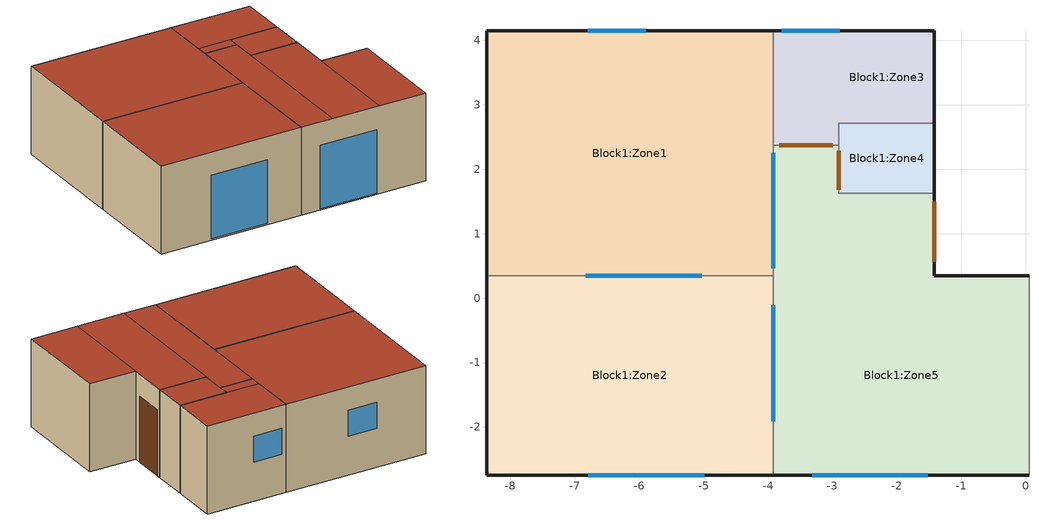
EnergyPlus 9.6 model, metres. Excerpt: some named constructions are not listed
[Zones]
Block1:Zone1
 floor ground (gbXML Passive floor no insulation carpet or hardwood - aimO795): -3.92,0.35 -8.37,0.35 -8.37,4.15 -3.92,4.15 z0
 wall outside (gbXML R-O 8 in CMU wall - aimO8O8): -3.92,4.15 -8.37,4.15 -8.37,0.35 z0:2.7
 wall to Block1:Zone3 (gbXML R-O metal frame wall - aimO779): -3.92,2.37 -3.92,4.15 z0:2.7
 wall to Block1:Zone2 (gbXML R-O metal frame wall - aimO779): -8.37,0.35 -3.92,0.35 z0:2.7
 wall to Block1:Zone5 (gbXML R-O metal frame wall - aimO779): -3.92,0.35 -3.92,2.37 z0:2.7
 window (1001): -5.9,4.15 -6.8,4.15 z1.2:2
 window inside (1001): -6.83,0.35 -5.03,0.35 / -3.92,0.46 -3.92,2.26 z0.04:2
 roof outside (gbXML R-O wood or steel frame roof - aimO82O): -8.37,0.35 -3.92,0.35 -3.92,4.15 -8.37,4.15 z2.7
Block1:Zone3
 floor ground (gbXML Passive floor no insulation carpet or hardwood - aimO795): -1.42,2.71 -2.9,2.71 -2.9,4.15 -1.42,4.15 z0; -2.9,2.37 -3.92,2.37 -3.92,4.15 -2.9,4.15 z0
 wall outside (gbXML R-O 8 in CMU wall - aimO8O8): -1.42,2.71 -1.42,4.15 -3.92,4.15 z0:2.7
 wall to Block1:Zone5 (gbXML R-O metal frame wall - aimO779): -3.92,2.37 -2.9,2.37 z0:2.7
 wall to Block1:Zone4 (gbXML R-O metal frame wall - aimO779): -2.9,2.37 -2.9,2.71 -1.42,2.71 z0:2.7
 window (1001): -2.89,4.15 -3.79,4.15 z1.2:2
 door inside (gbXML Wooden - aimO842): -3.83,2.37 -2.99,2.37 z0:2.02
 roof outside (gbXML R-O wood or steel frame roof - aimO82O): -3.92,2.37 -2.9,2.37 -2.9,2.71 -3.92,2.71 z2.7; -3.92,2.71 -1.42,2.71 -1.42,4.15 -3.92,4.15 z2.7
Block1:Zone2
 floor ground (gbXML Passive floor no insulation carpet or hardwood - aimO795): -3.92,-2.75 -8.37,-2.75 -8.37,0.35 -3.92,0.35 z0
 wall outside (gbXML R-O 8 in CMU wall - aimO8O8): -8.37,0.35 -8.37,-2.75 -3.92,-2.75 z0:2.7
 wall to Block1:Zone5 (gbXML R-O metal frame wall - aimO779_Rev): -3.92,-2.75 -3.92,0.35 z0:2.7
 window inside (1001): -3.92,-1.91 -3.92,-0.11 z0.04:2
 window (1001): -6.79,-2.75 -4.99,-2.75 z0.04:2
 roof outside (gbXML R-O wood or steel frame roof - aimO82O): -8.37,-2.75 -3.92,-2.75 -3.92,0.35 -8.37,0.35 z2.7
Block1:Zone5
 floor ground (gbXML Passive floor no insulation carpet or hardwood - aimO795): -2.9,1.63 -3.92,1.63 -3.92,2.37 -2.9,2.37 z0; -1.42,0.35 -3.92,0.35 -3.92,1.63 -1.42,1.63 z0; 0.05,-2.75 -3.92,-2.75 -3.92,0.35 0.05,0.35 z0
 wall outside (gbXML R-O 8 in CMU wall - aimO8O8): -3.92,-2.75 0.05,-2.75 / 0.05,0.35 -1.42,0.35 -1.42,1.63 z0:2.7
 wall to Block1:Zone4 (gbXML R-O metal frame wall - aimO779): -1.42,1.63 -2.9,1.63 -2.9,2.37 z0:2.7
 wall adiabatic (gbXML R-O metal frame wall - aimO779): 0.05,-2.75 0.05,0.35 z0:2.7
 window (1001): -3.32,-2.75 -1.52,-2.75 z0.04:2
 door (gbXML Wooden - aimO842): -1.42,0.56 -1.42,1.5 z0:2.02
 door inside (gbXML Wooden - aimO842): -2.9,1.68 -2.9,2.29 z0:2.02
 roof outside (gbXML R-O wood or steel frame roof - aimO82O): -1.42,-2.75 0.05,-2.75 0.05,0.35 -1.42,0.35 z2.7; -2.9,-2.75 -1.42,-2.75 -1.42,1.63 -2.9,1.63 z2.7; -3.92,-2.75 -2.9,-2.75 -2.9,2.37 -3.92,2.37 z2.7
Block1:Zone4
 floor ground (gbXML Passive floor no insulation carpet or hardwood - aimO795): -1.42,1.63 -2.9,1.63 -2.9,2.71 -1.42,2.71 z0
 wall outside (gbXML R-O 8 in CMU wall - aimO8O8): -1.42,1.63 -1.42,2.71 z0:2.7
 roof outside (gbXML R-O wood or steel frame roof - aimO82O): -2.9,1.63 -1.42,1.63 -1.42,2.71 -2.9,2.71 z2.7
[Construction]
gbXML Wooden - aimO842_Rev: gbXML 1 1/2 in wood - aimO845_.O376
[ENERGYMANAGEMENTSYSTEM:PROGRAM]
CountHours_BLOCK1_ZONE4: if (AdapStand == 1 ); if (RMOT >= AHSTall) && (RMOT <= ACSTaul); if (BLOCK1_ZONE4_OpT <= ACSTnoTol); if (BLOCK1_ZONE4_OpT >= AHSTnoTol); set ComfHours_BLOCK1_ZONE4 = 1*ZoneTimeStep; set DiscomfAppHotHours_BLOCK1_ZONE4 = 0; set DiscomfAppColdHours_BLOCK1_ZONE4 = 0; set DiscomfNonAppHotHours_BLOCK1_ZONE4 = 0; set DiscomfNonAppColdHours_BLOCK1_ZONE4 = 0; endif; elseif (BLOCK1_ZONE4_OpT > ACSTnoTol); set ComfHours_BLOCK1_ZONE4 = 0; set DiscomfAppHotHours_BLOCK1_ZONE4 = 1*ZoneTimeStep; set DiscomfAppColdHours_BLOCK1_ZONE4 = 0; set DiscomfNonAppHotHours_BLOCK1_ZONE4 = 0; set DiscomfNonAppColdHours_BLOCK1_ZONE4 = 0; elseif (BLOCK1_ZONE4_OpT < AHSTnoTol); set ComfHours_BLOCK1_ZONE4 = 0; set DiscomfAppHotHours_BLOCK1_ZONE4 = 0; set DiscomfAppColdHours_BLOCK1_ZONE4 = 1*ZoneTimeStep; set DiscomfNonAppHotHours_BLOCK1_ZONE4 = 0; set DiscomfNonAppColdHours_BLOCK1_ZONE4 = 0; endif; elseif (RMOT > ACSTaul); set ComfHours_BLOCK1_ZONE4 = 0; set DiscomfAppHotHours_BLOCK1_ZONE4 = 0; set DiscomfAppColdHours_BLOCK1_ZONE4 = 0; set DiscomfNonAppHotHours_BLOCK1_ZONE4 = 1*ZoneTimeStep; set DiscomfNonAppColdHours_BLOCK1_ZONE4 = 0; elseif (RMOT < AHSTall); set ComfHours_BLOCK1_ZONE4 = 0; set DiscomfAppHotHours_BLOCK1_ZONE4 = 0; set DiscomfAppColdHours_BLOCK1_ZONE4 = 0; set DiscomfNonAppHotHours_BLOCK1_ZONE4 = 0; set DiscomfNonAppColdHours_BLOCK1_ZONE4 = 1*ZoneTimeStep; endif; elseif (AdapStand == 2 )|| (AdapStand == 3); if (PMOT >= AHSTall) && (PMOT <= ACSTaul); if (BLOCK1_ZONE4_OpT <= ACSTnoTol); if (BLOCK1_ZONE4_OpT >= AHSTnoTol); set ComfHours_BLOCK1_ZONE4 = 1*ZoneTimeStep; set DiscomfAppHotHours_BLOCK1_ZONE4 = 0; set DiscomfAppColdHours_BLOCK1_ZONE4 = 0; set DiscomfNonAppHotHours_BLOCK1_ZONE4 = 0; set DiscomfNonAppColdHours_BLOCK1_ZONE4 = 0; endif; elseif (BLOCK1_ZONE4_OpT > ACSTnoTol); set ComfHours_BLOCK1_ZONE4 = 0; set DiscomfAppHotHours_BLOCK1_ZONE4 = 1*ZoneTimeStep; set DiscomfAppColdHours_BLOCK1_ZONE4 = 0; set DiscomfNonAppHotHours_BLOCK1_ZONE4 = 0; set DiscomfNonAppColdHours_BLOCK1_ZONE4 = 0; elseif (BLOCK1_ZONE4_OpT < AHSTnoTol); set ComfHours_BLOCK1_ZONE4 = 0; set DiscomfAppHotHours_BLOCK1_ZONE4 = 0; set DiscomfAppColdHours_BLOCK1_ZONE4 = 1*ZoneTimeStep; set DiscomfNonAppHotHours_BLOCK1_ZONE4 = 0; set DiscomfNonAppColdHours_BLOCK1_ZONE4 = 0; endif; elseif (PMOT > ACSTaul); set ComfHours_BLOCK1_ZONE4 = 0; set DiscomfAppHotHours_BLOCK1_ZONE4 = 0; set DiscomfAppColdHours_BLOCK1_ZONE4 = 0; set DiscomfNonAppHotHours_BLOCK1_ZONE4 = 1*ZoneTimeStep; set DiscomfNonAppColdHours_BLOCK1_ZONE4 = 0; elseif (PMOT < AHSTall); set ComfHours_BLOCK1_ZONE4 = 0; set DiscomfAppHotHours_BLOCK1_ZONE4 = 0; set DiscomfAppColdHours_BLOCK1_ZONE4 = 0; set DiscomfNonAppHotHours_BLOCK1_ZONE4 = 0; set DiscomfNonAppColdHours_BLOCK1_ZONE4 = 1*ZoneTimeStep; endif; endif
SetAppLimits: If AdapStand == 1; set ACSTaul = 30; set ACSTall = 10; set AHSTaul = 30; set AHSTall = 10; elseif AdapStand == 2; set ACSTaul = 33.5; set ACSTall = 10; set AHSTaul = 33.5; set AHSTall = 10; elseif AdapStand == 3; set ACSTaul = 30; set ACSTall = 5; set AHSTaul = 30; set AHSTall = 5; else; set ACSTaul = 50; set ACSTall = 50; set AHSTaul = 50; set AHSTall = 50; endif
ApplyCAT: if (AdapStand == 1 ); if (CAT == 1); set ACSToffset = 2; set AHSToffset = -3; elseif (CAT == 2); set ACSToffset = 3; set AHSToffset = -4; elseif (CAT == 3); set ACSToffset = 4; set AHSToffset = -5; endif; elseif (AdapStand == 2 ); if (CAT == 90); set ACSToffset = 2.5; set AHSToffset = -2.5; elseif (CAT == 80); set ACSToffset = 3.5; set AHSToffset = -3.5; endif; elseif (AdapStand == 3); if (CAT == 1); set ACSToffset = 2; set AHSToffset = -2; elseif (CAT == 2); set ACSToffset = 3; set AHSToffset = -3; elseif (CAT == 3); set ACSToffset = 4; set AHSToffset = -4; endif; endif
SetAST: if (AdapStand == 0) && (CurrentTime < 7); set ACST = 27+ACSTtol; set AHST = 17+AHSTtol; elseif (AdapStand == 0) && (CurrentTime < 15); set ACST = 25; set AHST = 20+AHSTtol; elseif (AdapStand == 0) && (CurrentTime < 23); set ACST = 25+ACSTtol; set AHST = 20+AHSTtol; elseif (AdapStand == 0) && (CurrentTime < 24); set ACST = 27+ACSTtol; set AHST = 17+AHSTtol; endif; if (AdapStand == 1) && (ComfMod == 0); if (DayOfYear >= 121) && (DayOfYear < 274); if (CAT==1); set ACST = 25.5+ACSTtol; elseif (CAT==2); set ACST = 26+ACSTtol; elseif (CAT==3); set ACST = 27+ACSTtol; endif; else; if (CAT==1); set ACST = 25+ACSTtol; elseif (CAT==2); set ACST = 25+ACSTtol; elseif (CAT==3); set ACST = 25+ACSTtol; endif; endif; endif; if (AdapStand == 1) && (ComfMod == 0); if (DayOfYear >= 121) && (DayOfYear < 274); if (CAT==1); set AHST = 23.5+AHSTtol; elseif (CAT==2); set AHST = 23+AHSTtol; elseif (CAT==3); set AHST = 22+AHSTtol; endif; else; if (CAT==1); set AHST = 21+AHSTtol; elseif (CAT==2); set AHST = 20+AHSTtol; elseif (CAT==3); set AHST = 18+AHSTtol; endif; endif; endif; if (AdapStand == 1) && (ComfMod == 1) && (RMOT >= ACSTall) && (RMOT <= ACSTaul); set ACST = RMOT*0.33+18.8+ACSToffset+ACSTtol; elseif (AdapStand == 1) && (ComfMod == 1) && (CurrentTime < 7); set ACST = 27+ACSTtol; elseif (AdapStand == 1) && (ComfMod == 1) && (CurrentTime < 15); set ACST = 50; elseif (AdapStand == 1) && (ComfMod == 1) && (CurrentTime < 23); set ACST = 25+ACSTtol; elseif (AdapStand == 1) && (ComfMod == 1) && (CurrentTime < 24); set ACST = 27+ACSTtol; endif; if (AdapStand == 1) && (ComfMod == 1) && (RMOT >= AHSTall) && (RMOT <= AHSTaul); set AHST = RMOT*0.33+18.8+AHSToffset+AHSTtol; elseif (AdapStand == 1) && (ComfMod == 1) && (CurrentTime < 7); set AHST = 17+AHSTtol; elseif (AdapStand == 1) && (ComfMod == 1) && (CurrentTime < 23); set AHST = 20+AHSTtol; elseif (AdapStand == 1) && (ComfMod == 1) && (CurrentTime < 24); set AHST = 17+AHSTtol; endif; if (AdapStand == 1) && (ComfMod == 2) && (RMOT >= ACSTall) && (RMOT <= ACSTaul); set ACST = RMOT*0.33+18.8+ACSToffset+ACSTtol; elseif (AdapStand == 1) && (ComfMod == 2) && (RMOT < ACSTall) && (CAT==1); set ACST = 25+ACSTtol; elseif (AdapStand == 1) && (ComfMod == 2) && (RMOT > ACSTaul) && (CAT==1); set ACST = 25.5+ACSTtol; elseif (AdapStand == 1) && (ComfMod == 2) && (RMOT < ACSTall) && (CAT==2); set ACST = 25+ACSTtol; elseif (AdapStand == 1) && (ComfMod == 2) && (RMOT > ACSTaul) && (CAT==2); set ACST = 26+ACSTtol; elseif (AdapStand == 1) && (ComfMod == 2) && (RMOT < ACSTall) && (CAT==3); set ACST = 25+ACSTtol; elseif (AdapStand == 1) && (ComfMod == 2) && (RMOT > ACSTaul) && (CAT==3); set ACST = 27+ACSTtol; endif; if (AdapStand == 1) && (ComfMod == 2) && (RMOT >= AHSTall) && (RMOT <= AHSTaul); set AHST = RMOT*0.33+18.8+AHSToffset+AHSTtol; elseif (AdapStand == 1) && (ComfMod == 2) && (RMOT < AHSTall) && (CAT==1); set AHST = 21+AHSTtol; elseif (AdapStand == 1) && (ComfMod == 2) && (RMOT > AHSTaul) && (CAT==1); set AHST = 23.5+AHSTtol; elseif (AdapStand == 1) && (ComfMod == 2) && (RMOT < AHSTall) && (CAT==2); set AHST = 20+AHSTtol; elseif (AdapStand == 1) && (ComfMod == 2) && (RMOT > AHSTaul) && (CAT==2); set AHST = 23+AHSTtol; elseif (AdapStand == 1) && (ComfMod == 2) && (RMOT < AHSTall) && (CAT==3); set AHST = 18+AHSTtol; elseif (AdapStand == 1) && (ComfMod == 2) && (RMOT > AHSTaul) && (CAT==3); set AHST = 22+AHSTtol; endif; if (AdapStand == 1) && (ComfMod == 3) && (RMOT >= ACSTall) && (RMOT <= ACSTaul); set ACST = RMOT*0.33+18.8+ACSToffset+ACSTtol; elseif (AdapStand == 1) && (ComfMod == 3) && (RMOT < ACSTall); set ACST = ACSTall*0.33+18.8+ACSToffset+ACSTtol; elseif (AdapStand == 1) && (ComfMod == 3) && (RMOT > ACSTaul); set ACST = ACSTaul*0.33+18.8+ACSToffset+ACSTtol; endif; if (AdapStand == 1) && (ComfMod == 3) && (RMOT >= AHSTall) && (RMOT <= AHSTaul); set AHST = RMOT*0.33+18.8+AHSToffset+AHSTtol; elseif (AdapStand == 1) && (ComfMod == 3) && (RMOT < AHSTall); set AHST = AHSTall*0.33+18.8+AHSToffset+AHSTtol; elseif (AdapStand == 1) && (ComfMod == 3) && (RMOT > AHSTaul); set AHST = AHSTaul*0.33+18.8+AHSToffset+AHSTtol; endif; if (AdapStand == 2) && (ComfMod == 0); if (DayOfYear >= 121) && (DayOfYear < 274); if (CAT==80); set ACST = 26.8+ACSTtol; elseif (CAT==90); set ACST = 25.8+ACSTtol; endif; else; if (CAT==80); set ACST = 23.9+ACSTtol; elseif (CAT==90); set ACST = 22.9+ACSTtol; endif; endif; endif; if (AdapStand == 2) && (ComfMod == 0); if (DayOfYear >= 121) && (DayOfYear < 274); if (CAT==80); set AHST = 23.6+AHSTtol; elseif (CAT==90); set AHST = 24.6+AHSTtol; endif; else; if (CAT==80); set AHST = 18.6+AHSTtol; elseif (CAT==90); set AHST = 19.6+AHSTtol; endif; endif; endif; if (AdapStand == 2) && (ComfMod == 1) && (PMOT >= ACSTall) && (PMOT <= ACSTaul); set ACST = PMOT*0.31+17.8+ACSToffset+ACSTtol; elseif (AdapStand == 2) && (ComfMod == 1) && (CurrentTime < 7); set ACST = 27+ACSTtol; elseif (AdapStand == 2) && (ComfMod == 1) && (CurrentTime < 15); set ACST = 50; elseif (AdapStand == 2) && (ComfMod == 1) && (CurrentTime < 23); set ACST = 25+ACSTtol; elseif (AdapStand == 2) && (ComfMod == 1) && (CurrentTime < 24); set ACST = 27+ACSTtol; endif; if (AdapStand == 2) && (ComfMod == 1) && (PMOT >= AHSTall) && (PMOT <= AHSTaul); set AHST = PMOT*0.31+17.8+AHSToffset+AHSTtol; elseif (AdapStand == 2) && (ComfMod == 1) && (CurrentTime < 7); set AHST = 17+AHSTtol; elseif (AdapStand == 2) && (ComfMod == 1) && (CurrentTime < 23); set AHST = 20+AHSTtol; elseif (AdapStand == 2) && (ComfMod == 1) && (CurrentTime < 24); set AHST = 17+AHSTtol; endif; if (AdapStand == 2) && (ComfMod == 2) && (PMOT >= ACSTall) && (PMOT <= ACSTaul); set ACST = PMOT*0.31+17.8+ACSToffset+ACSTtol; elseif (AdapStand == 2) && (ComfMod == 2) && (PMOT < ACSTall) && (CAT==80); set ACST = 23.9+ACSTtol; elseif (AdapStand == 2) && (ComfMod == 2) && (PMOT > ACSTaul) && (CAT==80); set ACST = 26.8+ACSTtol; elseif (AdapStand == 2) && (ComfMod == 2) && (PMOT < ACSTall) && (CAT==90); set ACST = 22.9+ACSTtol; elseif (AdapStand == 2) && (ComfMod == 2) && (PMOT > ACSTaul) && (CAT==90); set ACST = 25.8+ACSTtol; endif; if (AdapStand == 2) && (ComfMod == 2) && (PMOT >= AHSTall) && (PMOT <= AHSTaul); set AHST = PMOT*0.31+17.8+AHSToffset+AHSTtol; elseif (AdapStand == 2) && (ComfMod == 2) && (PMOT < AHSTall) && (CAT==80); set AHST = 18.6+AHSTtol; elseif (AdapStand == 2) && (ComfMod == 2) && (PMOT > AHSTaul) && (CAT==80); set AHST = 23.6+AHSTtol; elseif (AdapStand == 2) && (ComfMod == 2) && (PMOT < AHSTall) && (CAT==90); set AHST = 19.6+AHSTtol; elseif (AdapStand == 2) && (ComfMod == 2) && (PMOT > AHSTaul) && (CAT==90); set AHST = 24.6+AHSTtol; endif; if (AdapStand == 2) && (ComfMod == 3) && (PMOT >= ACSTall) && (PMOT <= ACSTaul); set ACST = PMOT*0.31+17.8+ACSToffset+ACSTtol; elseif (AdapStand == 2) && (ComfMod == 3) && (PMOT < ACSTall); set ACST = ACSTall*0.31+17.8+ACSToffset+ACSTtol; elseif (AdapStand == 2) && (ComfMod == 3) && (PMOT > ACSTaul); set ACST = ACSTaul*0.31+17.8+ACSToffset+ACSTtol; endif; if (AdapStand == 2) && (ComfMod == 3) && (PMOT >= AHSTall) && (PMOT <= AHSTaul); set AHST = PMOT*0.31+17.8+AHSToffset+AHSTtol; elseif (AdapStand == 2) && (ComfMod == 3) && (PMOT < AHSTall); set AHST = AHSTall*0.31+17.8+AHSToffset+AHSTtol; elseif (AdapStand == 2) && (ComfMod == 3) && (PMOT > AHSTaul); set AHST = AHSTaul*0.31+17.8+AHSToffset+AHSTtol; endif; if (AdapStand == 3) && (ComfMod == 0); if (CAT==1); set ACST = 26+ACSTtol; elseif (CAT==2); set ACST = 27+ACSTtol; elseif (CAT==3); set ACST = 28+ACSTtol; endif; endif; if (AdapStand == 3) && (ComfMod == 0); if (CAT==1); set AHST = 20+AHSTtol; elseif (CAT==2); set AHST = 19+AHSTtol; elseif (CAT==3); set AHST = 18+AHSTtol; endif; endif; if (AdapStand == 3) && (ComfMod == 1) && (PMOT >= ACSTall) && (PMOT <= ACSTaul); set ACST = PMOT*0.37+16.8+ACSToffset+ACSTtol; elseif (AdapStand == 3) && (ComfMod == 1) && (PMOT < ACSTall) && (CAT==1); set ACST = 26+ACSTtol; elseif (AdapStand == 3) && (ComfMod == 1) && (PMOT > ACSTaul) && (CAT==1); set ACST = 26+ACSTtol; elseif (AdapStand == 3) && (ComfMod == 1) && (PMOT < ACSTall) && (CAT==2); set ACST = 27+ACSTtol; elseif (AdapStand == 3) && (ComfMod == 1) && (PMOT > ACSTaul) && (CAT==2); set ACST = 27+ACSTtol; elseif (AdapStand == 3) && (ComfMod == 1) && (PMOT < ACSTall) && (CAT==3); set ACST = 28+ACSTtol; elseif (AdapStand == 3) && (ComfMod == 1) && (PMOT > ACSTaul) && (CAT==3); set ACST = 28+ACSTtol; endif; if (AdapStand == 3) && (ComfMod == 1) && (PMOT >= AHSTall) && (PMOT <= AHSTaul); set AHST = PMOT*0.37+16.8+AHSToffset+AHSTtol; elseif (AdapStand == 3) && (ComfMod == 1) && (PMOT < AHSTall) && (CAT==1); set AHST = 20+AHSTtol; elseif (AdapStand == 3) && (ComfMod == 1) && (PMOT > AHSTaul) && (CAT==1); set AHST = 20+AHSTtol; elseif (AdapStand == 3) && (ComfMod == 1) && (PMOT < AHSTall) && (CAT==2); set AHST = 19+AHSTtol; elseif (AdapStand == 3) && (ComfMod == 1) && (PMOT > AHSTaul) && (CAT==2); set AHST = 19+AHSTtol; elseif (AdapStand == 3) && (ComfMod == 1) && (PMOT < AHSTall) && (CAT==3); set AHST = 18+AHSTtol; elseif (AdapStand == 3) && (ComfMod == 1) && (PMOT > AHSTaul) && (CAT==3); set AHST = 18+AHSTtol; endif; if (AdapStand == 3) && (ComfMod == 2) && (PMOT >= ACSTall) && (PMOT <= ACSTaul); set ACST = PMOT*0.37+16.8+ACSToffset+ACSTtol; elseif (AdapStand == 3) && (ComfMod == 2) && (PMOT < ACSTall) && (CAT==1); set ACST = 21.9+ACSTtol; elseif (AdapStand == 3) && (ComfMod == 2) && (PMOT > ACSTaul) && (CAT==1); set ACST = 24.8+ACSTtol; elseif (AdapStand == 3) && (ComfMod == 2) && (PMOT < ACSTall) && (CAT==2); set ACST = 22.9+ACSTtol; elseif (AdapStand == 3) && (ComfMod == 2) && (PMOT > ACSTaul) && (CAT==2); set ACST = 25.8+ACSTtol; elseif (AdapStand == 3) && (ComfMod == 2) && (PMOT < ACSTall) && (CAT==3); set ACST = 23.9+ACSTtol; elseif (AdapStand == 3) && (ComfMod == 2) && (PMOT > ACSTaul) && (CAT==3); set ACST = 26.8+ACSTtol; endif; if (AdapStand == 3) && (ComfMod == 2) && (PMOT >= AHSTall) && (PMOT <= AHSTaul); set AHST = PMOT*0.37+16.8+AHSToffset+AHSTtol; elseif (AdapStand == 3) && (ComfMod == 2) && (PMOT < AHSTall) && (CAT==1); set AHST = 20.6+AHSTtol; elseif (AdapStand == 3) && (ComfMod == 2) && (PMOT > AHSTaul) && (CAT==1); set AHST = 25.6+AHSTtol; elseif (AdapStand == 3) && (ComfMod == 2) && (PMOT < AHSTall) && (CAT==2); set AHST = 19.6+AHSTtol; elseif (AdapStand == 3) && (ComfMod == 2) && (PMOT > AHSTaul) && (CAT==2); set AHST = 24.6+AHSTtol; elseif (AdapStand == 3) && (ComfMod == 2) && (PMOT < AHSTall) && (CAT==3); set AHST = 18.6+AHSTtol; elseif (AdapStand == 3) && (ComfMod == 2) && (PMOT > AHSTaul) && (CAT==3); set AHST = 23.6+AHSTtol; endif; if (AdapStand == 3) && (ComfMod == 3) && (PMOT >= ACSTall) && (PMOT <= ACSTaul); set ACST = PMOT*0.37+16.8+ACSToffset+ACSTtol; elseif (AdapStand == 3) && (ComfMod == 3) && (PMOT < ACSTall); set ACST = ACSTall*0.37+16.8+ACSToffset+ACSTtol; elseif (AdapStand == 3) && (ComfMod == 3) && (PMOT > ACSTaul); set ACST = ACSTaul*0.37+16.8+ACSToffset+ACSTtol; endif; if (AdapStand == 3) && (ComfMod == 3) && (PMOT >= AHSTall) && (PMOT <= AHSTaul); set AHST = PMOT*0.37+16.8+AHSToffset+AHSTtol; elseif (AdapStand == 3) && (ComfMod == 3) && (PMOT < AHSTall); set AHST = AHSTall*0.37+16.8+AHSToffset+AHSTtol; elseif (AdapStand == 3) && (ComfMod == 3) && (PMOT > AHSTaul); set AHST = AHSTaul*0.37+16.8+AHSToffset+AHSTtol; endif
SetASTnoTol: set ACSTnoTol = ACST-ACSTtol; set AHSTnoTol = AHST-AHSTtol
CountHoursNoApp_BLOCK1_ZONE1: if (BLOCK1_ZONE1_OpT <= ACSTnoTol); if (BLOCK1_ZONE1_OpT >= AHSTnoTol); set ComfHoursNoApp_BLOCK1_ZONE1  = 1*ZoneTimeStep; else; set ComfHoursNoApp_BLOCK1_ZONE1 = 0; endif; else; set ComfHoursNoApp_BLOCK1_ZONE1 = 0; endif
SetGeoVarBLOCK1_ZONE1: set ZoneFloorArea_BLOCK1_ZONE1 = ZFA_BLOCK1_ZONE1/2; set ZoneAirVolume_BLOCK1_ZONE1 = ZAV_BLOCK1_ZONE1/2
CountHoursNoApp_BLOCK1_ZONE3: if (BLOCK1_ZONE3_OpT <= ACSTnoTol); if (BLOCK1_ZONE3_OpT >= AHSTnoTol); set ComfHoursNoApp_BLOCK1_ZONE3  = 1*ZoneTimeStep; else; set ComfHoursNoApp_BLOCK1_ZONE3 = 0; endif; else; set ComfHoursNoApp_BLOCK1_ZONE3 = 0; endif
SetGeoVarBLOCK1_ZONE3: set ZoneFloorArea_BLOCK1_ZONE3 = ZFA_BLOCK1_ZONE3/2; set ZoneAirVolume_BLOCK1_ZONE3 = ZAV_BLOCK1_ZONE3/2
CountHoursNoApp_BLOCK1_ZONE5: if (BLOCK1_ZONE5_OpT <= ACSTnoTol); if (BLOCK1_ZONE5_OpT >= AHSTnoTol); set ComfHoursNoApp_BLOCK1_ZONE5  = 1*ZoneTimeStep; else; set ComfHoursNoApp_BLOCK1_ZONE5 = 0; endif; else; set ComfHoursNoApp_BLOCK1_ZONE5 = 0; endif
SetGeoVarBLOCK1_ZONE5: set ZoneFloorArea_BLOCK1_ZONE5 = ZFA_BLOCK1_ZONE5/2; set ZoneAirVolume_BLOCK1_ZONE5 = ZAV_BLOCK1_ZONE5/2
CountHoursNoApp_BLOCK1_ZONE2: if (BLOCK1_ZONE2_OpT <= ACSTnoTol); if (BLOCK1_ZONE2_OpT >= AHSTnoTol); set ComfHoursNoApp_BLOCK1_ZONE2  = 1*ZoneTimeStep; else; set ComfHoursNoApp_BLOCK1_ZONE2 = 0; endif; else; set ComfHoursNoApp_BLOCK1_ZONE2 = 0; endif
SetGeoVarBLOCK1_ZONE2: set ZoneFloorArea_BLOCK1_ZONE2 = ZFA_BLOCK1_ZONE2/2; set ZoneAirVolume_BLOCK1_ZONE2 = ZAV_BLOCK1_ZONE2/2
CountHoursNoApp_BLOCK1_ZONE4: if (BLOCK1_ZONE4_OpT <= ACSTnoTol); if (BLOCK1_ZONE4_OpT >= AHSTnoTol); set ComfHoursNoApp_BLOCK1_ZONE4  = 1*ZoneTimeStep; else; set ComfHoursNoApp_BLOCK1_ZONE4 = 0; endif; else; set ComfHoursNoApp_BLOCK1_ZONE4 = 0; endif
SetGeoVarBLOCK1_ZONE4: set ZoneFloorArea_BLOCK1_ZONE4 = ZFA_BLOCK1_ZONE4/2; set ZoneAirVolume_BLOCK1_ZONE4 = ZAV_BLOCK1_ZONE4/2
SetInputData: set AdapStand = 3; set CAT = 2; set ComfMod = 1; set HVACmode = 0; set VentCtrl = 0; set VSToffset = 0; set MinOToffset = 0; set MaxWindSpeed = 0; set ACSTtol = -0.1; set AHSTtol = 0.1
SetVST: set MinOutTemp = AHST - MinOToffset; if AdapStand == 0; if (CurrentTime < 7); set VST = (ACST+AHST)/2+VSToffset; elseif (CurrentTime < 15); set VST = 22.5+VSToffset; elseif (CurrentTime < 23); set VST = (ACST+AHST)/2+VSToffset; elseif (CurrentTime < 24); set VST = (ACST+AHST)/2+VSToffset; endif; elseif AdapStand == 1; if (RMOT >= AHSTall) && (RMOT <= ACSTaul); set VST = ComfTemp+VSToffset; else; set VST = (ACST+AHST)/2+VSToffset; endif; elseif AdapStand == 2 || AdapStand == 3; if (PMOT >= AHSTall) && (PMOT <= ACSTaul); set VST = ComfTemp+VSToffset; else; set VST = (ACST+AHST)/2+VSToffset; endif; endif
ApplyAST_BLOCK1_ZONE1: if (BLOCK1_ZONE1_OpT>VST)&&(BLOCK1_ZONE1_OutT<VST); if BLOCK1_ZONE1_CoolCoil==0; if BLOCK1_ZONE1_HeatCoil==0; if (BLOCK1_ZONE1_OpT<ACST)&&(BLOCK1_ZONE1_OutT>MinOutTemp); if BLOCK1_ZONE1_WindSpeed <= MaxWindSpeed; set Ventilates_HVACmode2_BLOCK1_ZONE1 = 1; set VentHours_BLOCK1_ZONE1 = 1*ZoneTimeStep; else; set Ventilates_HVACmode2_BLOCK1_ZONE1 = 0; set VentHours_BLOCK1_ZONE1 = 0; endif; else; set Ventilates_HVACmode2_BLOCK1_ZONE1 = 0; set VentHours_BLOCK1_ZONE1 = 0; endif; else; set Ventilates_HVACmode2_BLOCK1_ZONE1 = 0; set VentHours_BLOCK1_ZONE1 = 0; endif; else; set Ventilates_HVACmode2_BLOCK1_ZONE1 = 0; set VentHours_BLOCK1_ZONE1 = 0; endif; else; set Ventilates_HVACmode2_BLOCK1_ZONE1 = 0; set VentHours_BLOCK1_ZONE1 = 0; endif; if VentCtrl == 0; if BLOCK1_ZONE1_OutT < BLOCK1_ZONE1_OpT; if BLOCK1_ZONE1_OutT>MinOutTemp; if BLOCK1_ZONE1_OpT > VST; if BLOCK1_ZONE1_WindSpeed <= MaxWindSpeed; set Ventilates_HVACmode1_BLOCK1_ZONE1 = 1; set VentHours_BLOCK1_ZONE1 = 1*ZoneTimeStep; else; set Ventilates_HVACmode1_BLOCK1_ZONE1 = 0; set VentHours_BLOCK1_ZONE1 = 0; endif; else; set Ventilates_HVACmode1_BLOCK1_ZONE1 = 0; set VentHours_BLOCK1_ZONE1 = 0; endif; else; set Ventilates_HVACmode1_BLOCK1_ZONE1 = 0; set VentHours_BLOCK1_ZONE1 = 0; endif; else; set Ventilates_HVACmode1_BLOCK1_ZONE1 = 0; set VentHours_BLOCK1_ZONE1 = 0; endif; elseif VentCtrl == 1; if BLOCK1_ZONE1_OutT<BLOCK1_ZONE1_OpT; if BLOCK1_ZONE1_OutT>MinOutTemp; if BLOCK1_ZONE1_OpT > ACSTnoTol; if BLOCK1_ZONE1_WindSpeed <= MaxWindSpeed; set Ventilates_HVACmode1_BLOCK1_ZONE1 = 1; set VentHours_BLOCK1_ZONE1 = 1*ZoneTimeStep; else; set Ventilates_HVACmode1_BLOCK1_ZONE1 = 0; set VentHours_BLOCK1_ZONE1 = 0; endif; else; set Ventilates_HVACmode1_BLOCK1_ZONE1 = 0; set VentHours_BLOCK1_ZONE1 = 0; endif; else; set Ventilates_HVACmode1_BLOCK1_ZONE1 = 0; set VentHours_BLOCK1_ZONE1 = 0; endif; else; set Ventilates_HVACmode1_BLOCK1_ZONE1 = 0; set VentHours_BLOCK1_ZONE1 = 0; endif; endif; if HVACmode == 0; set FORSCRIPT_ACST_Sch_BLOCK1_ZONE1 = ACST; set FORSCRIPT_AHST_Sch_BLOCK1_ZONE1 = AHST; elseif HVACmode == 1; Set FORSCRIPT_ACST_Sch_BLOCK1_ZONE1 = 100; Set FORSCRIPT_AHST_Sch_BLOCK1_ZONE1 = -100; elseif HVACmode == 2; if Ventilates_HVACmode2_BLOCK1_ZONE1 == 0; set FORSCRIPT_ACST_Sch_BLOCK1_ZONE1 = ACST; set FORSCRIPT_AHST_Sch_BLOCK1_ZONE1 = AHST; endif; endif
ApplyAST_BLOCK1_ZONE3: if (BLOCK1_ZONE3_OpT>VST)&&(BLOCK1_ZONE3_OutT<VST); if BLOCK1_ZONE3_CoolCoil==0; if BLOCK1_ZONE3_HeatCoil==0; if (BLOCK1_ZONE3_OpT<ACST)&&(BLOCK1_ZONE3_OutT>MinOutTemp); if BLOCK1_ZONE3_WindSpeed <= MaxWindSpeed; set Ventilates_HVACmode2_BLOCK1_ZONE3 = 1; set VentHours_BLOCK1_ZONE3 = 1*ZoneTimeStep; else; set Ventilates_HVACmode2_BLOCK1_ZONE3 = 0; set VentHours_BLOCK1_ZONE3 = 0; endif; else; set Ventilates_HVACmode2_BLOCK1_ZONE3 = 0; set VentHours_BLOCK1_ZONE3 = 0; endif; else; set Ventilates_HVACmode2_BLOCK1_ZONE3 = 0; set VentHours_BLOCK1_ZONE3 = 0; endif; else; set Ventilates_HVACmode2_BLOCK1_ZONE3 = 0; set VentHours_BLOCK1_ZONE3 = 0; endif; else; set Ventilates_HVACmode2_BLOCK1_ZONE3 = 0; set VentHours_BLOCK1_ZONE3 = 0; endif; if VentCtrl == 0; if BLOCK1_ZONE3_OutT < BLOCK1_ZONE3_OpT; if BLOCK1_ZONE3_OutT>MinOutTemp; if BLOCK1_ZONE3_OpT > VST; if BLOCK1_ZONE3_WindSpeed <= MaxWindSpeed; set Ventilates_HVACmode1_BLOCK1_ZONE3 = 1; set VentHours_BLOCK1_ZONE3 = 1*ZoneTimeStep; else; set Ventilates_HVACmode1_BLOCK1_ZONE3 = 0; set VentHours_BLOCK1_ZONE3 = 0; endif; else; set Ventilates_HVACmode1_BLOCK1_ZONE3 = 0; set VentHours_BLOCK1_ZONE3 = 0; endif; else; set Ventilates_HVACmode1_BLOCK1_ZONE3 = 0; set VentHours_BLOCK1_ZONE3 = 0; endif; else; set Ventilates_HVACmode1_BLOCK1_ZONE3 = 0; set VentHours_BLOCK1_ZONE3 = 0; endif; elseif VentCtrl == 1; if BLOCK1_ZONE3_OutT<BLOCK1_ZONE3_OpT; if BLOCK1_ZONE3_OutT>MinOutTemp; if BLOCK1_ZONE3_OpT > ACSTnoTol; if BLOCK1_ZONE3_WindSpeed <= MaxWindSpeed; set Ventilates_HVACmode1_BLOCK1_ZONE3 = 1; set VentHours_BLOCK1_ZONE3 = 1*ZoneTimeStep; else; set Ventilates_HVACmode1_BLOCK1_ZONE3 = 0; set VentHours_BLOCK1_ZONE3 = 0; endif; else; set Ventilates_HVACmode1_BLOCK1_ZONE3 = 0; set VentHours_BLOCK1_ZONE3 = 0; endif; else; set Ventilates_HVACmode1_BLOCK1_ZONE3 = 0; set VentHours_BLOCK1_ZONE3 = 0; endif; else; set Ventilates_HVACmode1_BLOCK1_ZONE3 = 0; set VentHours_BLOCK1_ZONE3 = 0; endif; endif; if HVACmode == 0; set FORSCRIPT_ACST_Sch_BLOCK1_ZONE3 = ACST; set FORSCRIPT_AHST_Sch_BLOCK1_ZONE3 = AHST; elseif HVACmode == 1; Set FORSCRIPT_ACST_Sch_BLOCK1_ZONE3 = 100; Set FORSCRIPT_AHST_Sch_BLOCK1_ZONE3 = -100; elseif HVACmode == 2; if Ventilates_HVACmode2_BLOCK1_ZONE3 == 0; set FORSCRIPT_ACST_Sch_BLOCK1_ZONE3 = ACST; set FORSCRIPT_AHST_Sch_BLOCK1_ZONE3 = AHST; endif; endif
ApplyAST_BLOCK1_ZONE5: if (BLOCK1_ZONE5_OpT>VST)&&(BLOCK1_ZONE5_OutT<VST); if BLOCK1_ZONE5_CoolCoil==0; if BLOCK1_ZONE5_HeatCoil==0; if (BLOCK1_ZONE5_OpT<ACST)&&(BLOCK1_ZONE5_OutT>MinOutTemp); if BLOCK1_ZONE5_WindSpeed <= MaxWindSpeed; set Ventilates_HVACmode2_BLOCK1_ZONE5 = 1; set VentHours_BLOCK1_ZONE5 = 1*ZoneTimeStep; else; set Ventilates_HVACmode2_BLOCK1_ZONE5 = 0; set VentHours_BLOCK1_ZONE5 = 0; endif; else; set Ventilates_HVACmode2_BLOCK1_ZONE5 = 0; set VentHours_BLOCK1_ZONE5 = 0; endif; else; set Ventilates_HVACmode2_BLOCK1_ZONE5 = 0; set VentHours_BLOCK1_ZONE5 = 0; endif; else; set Ventilates_HVACmode2_BLOCK1_ZONE5 = 0; set VentHours_BLOCK1_ZONE5 = 0; endif; else; set Ventilates_HVACmode2_BLOCK1_ZONE5 = 0; set VentHours_BLOCK1_ZONE5 = 0; endif; if VentCtrl == 0; if BLOCK1_ZONE5_OutT < BLOCK1_ZONE5_OpT; if BLOCK1_ZONE5_OutT>MinOutTemp; if BLOCK1_ZONE5_OpT > VST; if BLOCK1_ZONE5_WindSpeed <= MaxWindSpeed; set Ventilates_HVACmode1_BLOCK1_ZONE5 = 1; set VentHours_BLOCK1_ZONE5 = 1*ZoneTimeStep; else; set Ventilates_HVACmode1_BLOCK1_ZONE5 = 0; set VentHours_BLOCK1_ZONE5 = 0; endif; else; set Ventilates_HVACmode1_BLOCK1_ZONE5 = 0; set VentHours_BLOCK1_ZONE5 = 0; endif; else; set Ventilates_HVACmode1_BLOCK1_ZONE5 = 0; set VentHours_BLOCK1_ZONE5 = 0; endif; else; set Ventilates_HVACmode1_BLOCK1_ZONE5 = 0; set VentHours_BLOCK1_ZONE5 = 0; endif; elseif VentCtrl == 1; if BLOCK1_ZONE5_OutT<BLOCK1_ZONE5_OpT; if BLOCK1_ZONE5_OutT>MinOutTemp; if BLOCK1_ZONE5_OpT > ACSTnoTol; if BLOCK1_ZONE5_WindSpeed <= MaxWindSpeed; set Ventilates_HVACmode1_BLOCK1_ZONE5 = 1; set VentHours_BLOCK1_ZONE5 = 1*ZoneTimeStep; else; set Ventilates_HVACmode1_BLOCK1_ZONE5 = 0; set VentHours_BLOCK1_ZONE5 = 0; endif; else; set Ventilates_HVACmode1_BLOCK1_ZONE5 = 0; set VentHours_BLOCK1_ZONE5 = 0; endif; else; set Ventilates_HVACmode1_BLOCK1_ZONE5 = 0; set VentHours_BLOCK1_ZONE5 = 0; endif; else; set Ventilates_HVACmode1_BLOCK1_ZONE5 = 0; set VentHours_BLOCK1_ZONE5 = 0; endif; endif; if HVACmode == 0; set FORSCRIPT_ACST_Sch_BLOCK1_ZONE5 = ACST; set FORSCRIPT_AHST_Sch_BLOCK1_ZONE5 = AHST; elseif HVACmode == 1; Set FORSCRIPT_ACST_Sch_BLOCK1_ZONE5 = 100; Set FORSCRIPT_AHST_Sch_BLOCK1_ZONE5 = -100; elseif HVACmode == 2; if Ventilates_HVACmode2_BLOCK1_ZONE5 == 0; set FORSCRIPT_ACST_Sch_BLOCK1_ZONE5 = ACST; set FORSCRIPT_AHST_Sch_BLOCK1_ZONE5 = AHST; endif; endif
ApplyAST_BLOCK1_ZONE2: if (BLOCK1_ZONE2_OpT>VST)&&(BLOCK1_ZONE2_OutT<VST); if BLOCK1_ZONE2_CoolCoil==0; if BLOCK1_ZONE2_HeatCoil==0; if (BLOCK1_ZONE2_OpT<ACST)&&(BLOCK1_ZONE2_OutT>MinOutTemp); if BLOCK1_ZONE2_WindSpeed <= MaxWindSpeed; set Ventilates_HVACmode2_BLOCK1_ZONE2 = 1; set VentHours_BLOCK1_ZONE2 = 1*ZoneTimeStep; else; set Ventilates_HVACmode2_BLOCK1_ZONE2 = 0; set VentHours_BLOCK1_ZONE2 = 0; endif; else; set Ventilates_HVACmode2_BLOCK1_ZONE2 = 0; set VentHours_BLOCK1_ZONE2 = 0; endif; else; set Ventilates_HVACmode2_BLOCK1_ZONE2 = 0; set VentHours_BLOCK1_ZONE2 = 0; endif; else; set Ventilates_HVACmode2_BLOCK1_ZONE2 = 0; set VentHours_BLOCK1_ZONE2 = 0; endif; else; set Ventilates_HVACmode2_BLOCK1_ZONE2 = 0; set VentHours_BLOCK1_ZONE2 = 0; endif; if VentCtrl == 0; if BLOCK1_ZONE2_OutT < BLOCK1_ZONE2_OpT; if BLOCK1_ZONE2_OutT>MinOutTemp; if BLOCK1_ZONE2_OpT > VST; if BLOCK1_ZONE2_WindSpeed <= MaxWindSpeed; set Ventilates_HVACmode1_BLOCK1_ZONE2 = 1; set VentHours_BLOCK1_ZONE2 = 1*ZoneTimeStep; else; set Ventilates_HVACmode1_BLOCK1_ZONE2 = 0; set VentHours_BLOCK1_ZONE2 = 0; endif; else; set Ventilates_HVACmode1_BLOCK1_ZONE2 = 0; set VentHours_BLOCK1_ZONE2 = 0; endif; else; set Ventilates_HVACmode1_BLOCK1_ZONE2 = 0; set VentHours_BLOCK1_ZONE2 = 0; endif; else; set Ventilates_HVACmode1_BLOCK1_ZONE2 = 0; set VentHours_BLOCK1_ZONE2 = 0; endif; elseif VentCtrl == 1; if BLOCK1_ZONE2_OutT<BLOCK1_ZONE2_OpT; if BLOCK1_ZONE2_OutT>MinOutTemp; if BLOCK1_ZONE2_OpT > ACSTnoTol; if BLOCK1_ZONE2_WindSpeed <= MaxWindSpeed; set Ventilates_HVACmode1_BLOCK1_ZONE2 = 1; set VentHours_BLOCK1_ZONE2 = 1*ZoneTimeStep; else; set Ventilates_HVACmode1_BLOCK1_ZONE2 = 0; set VentHours_BLOCK1_ZONE2 = 0; endif; else; set Ventilates_HVACmode1_BLOCK1_ZONE2 = 0; set VentHours_BLOCK1_ZONE2 = 0; endif; else; set Ventilates_HVACmode1_BLOCK1_ZONE2 = 0; set VentHours_BLOCK1_ZONE2 = 0; endif; else; set Ventilates_HVACmode1_BLOCK1_ZONE2 = 0; set VentHours_BLOCK1_ZONE2 = 0; endif; endif; if HVACmode == 0; set FORSCRIPT_ACST_Sch_BLOCK1_ZONE2 = ACST; set FORSCRIPT_AHST_Sch_BLOCK1_ZONE2 = AHST; elseif HVACmode == 1; Set FORSCRIPT_ACST_Sch_BLOCK1_ZONE2 = 100; Set FORSCRIPT_AHST_Sch_BLOCK1_ZONE2 = -100; elseif HVACmode == 2; if Ventilates_HVACmode2_BLOCK1_ZONE2 == 0; set FORSCRIPT_ACST_Sch_BLOCK1_ZONE2 = ACST; set FORSCRIPT_AHST_Sch_BLOCK1_ZONE2 = AHST; endif; endif
ApplyAST_BLOCK1_ZONE4: if (BLOCK1_ZONE4_OpT>VST)&&(BLOCK1_ZONE4_OutT<VST); if BLOCK1_ZONE4_CoolCoil==0; if BLOCK1_ZONE4_HeatCoil==0; if (BLOCK1_ZONE4_OpT<ACST)&&(BLOCK1_ZONE4_OutT>MinOutTemp); if BLOCK1_ZONE4_WindSpeed <= MaxWindSpeed; set Ventilates_HVACmode2_BLOCK1_ZONE4 = 1; set VentHours_BLOCK1_ZONE4 = 1*ZoneTimeStep; else; set Ventilates_HVACmode2_BLOCK1_ZONE4 = 0; set VentHours_BLOCK1_ZONE4 = 0; endif; else; set Ventilates_HVACmode2_BLOCK1_ZONE4 = 0; set VentHours_BLOCK1_ZONE4 = 0; endif; else; set Ventilates_HVACmode2_BLOCK1_ZONE4 = 0; set VentHours_BLOCK1_ZONE4 = 0; endif; else; set Ventilates_HVACmode2_BLOCK1_ZONE4 = 0; set VentHours_BLOCK1_ZONE4 = 0; endif; else; set Ventilates_HVACmode2_BLOCK1_ZONE4 = 0; set VentHours_BLOCK1_ZONE4 = 0; endif; if VentCtrl == 0; if BLOCK1_ZONE4_OutT < BLOCK1_ZONE4_OpT; if BLOCK1_ZONE4_OutT>MinOutTemp; if BLOCK1_ZONE4_OpT > VST; if BLOCK1_ZONE4_WindSpeed <= MaxWindSpeed; set Ventilates_HVACmode1_BLOCK1_ZONE4 = 1; set VentHours_BLOCK1_ZONE4 = 1*ZoneTimeStep; else; set Ventilates_HVACmode1_BLOCK1_ZONE4 = 0; set VentHours_BLOCK1_ZONE4 = 0; endif; else; set Ventilates_HVACmode1_BLOCK1_ZONE4 = 0; set VentHours_BLOCK1_ZONE4 = 0; endif; else; set Ventilates_HVACmode1_BLOCK1_ZONE4 = 0; set VentHours_BLOCK1_ZONE4 = 0; endif; else; set Ventilates_HVACmode1_BLOCK1_ZONE4 = 0; set VentHours_BLOCK1_ZONE4 = 0; endif; elseif VentCtrl == 1; if BLOCK1_ZONE4_OutT<BLOCK1_ZONE4_OpT; if BLOCK1_ZONE4_OutT>MinOutTemp; if BLOCK1_ZONE4_OpT > ACSTnoTol; if BLOCK1_ZONE4_WindSpeed <= MaxWindSpeed; set Ventilates_HVACmode1_BLOCK1_ZONE4 = 1; set VentHours_BLOCK1_ZONE4 = 1*ZoneTimeStep; else; set Ventilates_HVACmode1_BLOCK1_ZONE4 = 0; set VentHours_BLOCK1_ZONE4 = 0; endif; else; set Ventilates_HVACmode1_BLOCK1_ZONE4 = 0; set VentHours_BLOCK1_ZONE4 = 0; endif; else; set Ventilates_HVACmode1_BLOCK1_ZONE4 = 0; set VentHours_BLOCK1_ZONE4 = 0; endif; else; set Ventilates_HVACmode1_BLOCK1_ZONE4 = 0; set VentHours_BLOCK1_ZONE4 = 0; endif; endif; if HVACmode == 0; set FORSCRIPT_ACST_Sch_BLOCK1_ZONE4 = ACST; set FORSCRIPT_AHST_Sch_BLOCK1_ZONE4 = AHST; elseif HVACmode == 1; Set FORSCRIPT_ACST_Sch_BLOCK1_ZONE4 = 100; Set FORSCRIPT_AHST_Sch_BLOCK1_ZONE4 = -100; elseif HVACmode == 2; if Ventilates_HVACmode2_BLOCK1_ZONE4 == 0; set FORSCRIPT_ACST_Sch_BLOCK1_ZONE4 = ACST; set FORSCRIPT_AHST_Sch_BLOCK1_ZONE4 = AHST; endif; endif
[ENERGYMANAGEMENTSYSTEM:GLOBALVARIABLE]
ACST; AHST; ACSTnoTol; AHSTnoTol; AdapStand; ACSTaul; ACSTall; AHSTaul; AHSTall; CAT; ACSToffset; AHSToffset; ComfMod; ComfTemp; ACSTtol; AHSTtol
ComfHours_BLOCK1_ZONE1; DiscomfAppHotHours_BLOCK1_ZONE1; DiscomfAppColdHours_BLOCK1_ZONE1; DiscomfNonAppHotHours_BLOCK1_ZONE1; DiscomfNonAppColdHours_BLOCK1_ZONE1; ComfHoursNoApp_BLOCK1_ZONE1; ZoneFloorArea_BLOCK1_ZONE1; ZoneAirVolume_BLOCK1_ZONE1
ComfHours_BLOCK1_ZONE3; DiscomfAppHotHours_BLOCK1_ZONE3; DiscomfAppColdHours_BLOCK1_ZONE3; DiscomfNonAppHotHours_BLOCK1_ZONE3; DiscomfNonAppColdHours_BLOCK1_ZONE3; ComfHoursNoApp_BLOCK1_ZONE3; ZoneFloorArea_BLOCK1_ZONE3; ZoneAirVolume_BLOCK1_ZONE3
ComfHours_BLOCK1_ZONE5; DiscomfAppHotHours_BLOCK1_ZONE5; DiscomfAppColdHours_BLOCK1_ZONE5; DiscomfNonAppHotHours_BLOCK1_ZONE5; DiscomfNonAppColdHours_BLOCK1_ZONE5; ComfHoursNoApp_BLOCK1_ZONE5; ZoneFloorArea_BLOCK1_ZONE5; ZoneAirVolume_BLOCK1_ZONE5
ComfHours_BLOCK1_ZONE2; DiscomfAppHotHours_BLOCK1_ZONE2; DiscomfAppColdHours_BLOCK1_ZONE2; DiscomfNonAppHotHours_BLOCK1_ZONE2; DiscomfNonAppColdHours_BLOCK1_ZONE2; ComfHoursNoApp_BLOCK1_ZONE2; ZoneFloorArea_BLOCK1_ZONE2; ZoneAirVolume_BLOCK1_ZONE2
ComfHours_BLOCK1_ZONE4; DiscomfAppHotHours_BLOCK1_ZONE4; DiscomfAppColdHours_BLOCK1_ZONE4; DiscomfNonAppHotHours_BLOCK1_ZONE4; DiscomfNonAppColdHours_BLOCK1_ZONE4; ComfHoursNoApp_BLOCK1_ZONE4; ZoneFloorArea_BLOCK1_ZONE4; ZoneAirVolume_BLOCK1_ZONE4
VST; VSToffset; MaxWindSpeed; VentCtrl; HVACmode; MinOutTemp; MinOToffset
VentHours_BLOCK1_ZONE1
VentHours_BLOCK1_ZONE3
VentHours_BLOCK1_ZONE5
VentHours_BLOCK1_ZONE2
VentHours_BLOCK1_ZONE4
[ENERGYMANAGEMENTSYSTEM:OUTPUTVARIABLE] Update Frequency=ZoneTimestep
Name | EMS Variable | Type of Data in Variable | Units
Comfort Temperature | ComfTemp | Averaged | C
Adaptive Cooling Setpoint Temperature | ACST | Averaged | C
Adaptive Heating Setpoint Temperature | AHST | Averaged | C
Adaptive Cooling Setpoint Temperature_No Tolerance | ACSTnoTol | Averaged | C
Adaptive Heating Setpoint Temperature_No Tolerance | AHSTnoTol | Averaged | C
Ventilation Setpoint Temperature | VST | Averaged | C
Minimum Outdoor Temperature for ventilation | MinOutTemp | Averaged | C
Comfortable Hours_No Applicability_BLOCK1_ZONE1 | ComfHoursNoApp_BLOCK1_ZONE1 | Summed | H
Comfortable Hours_No Applicability_BLOCK1_ZONE3 | ComfHoursNoApp_BLOCK1_ZONE3 | Summed | H
Comfortable Hours_No Applicability_BLOCK1_ZONE5 | ComfHoursNoApp_BLOCK1_ZONE5 | Summed | H
Comfortable Hours_No Applicability_BLOCK1_ZONE2 | ComfHoursNoApp_BLOCK1_ZONE2 | Summed | H
Comfortable Hours_No Applicability_BLOCK1_ZONE4 | ComfHoursNoApp_BLOCK1_ZONE4 | Summed | H
Comfortable Hours_Applicability_BLOCK1_ZONE1 | ComfHours_BLOCK1_ZONE1 | Summed | H
Comfortable Hours_Applicability_BLOCK1_ZONE3 | ComfHours_BLOCK1_ZONE3 | Summed | H
Comfortable Hours_Applicability_BLOCK1_ZONE5 | ComfHours_BLOCK1_ZONE5 | Summed | H
Comfortable Hours_Applicability_BLOCK1_ZONE2 | ComfHours_BLOCK1_ZONE2 | Summed | H
Comfortable Hours_Applicability_BLOCK1_ZONE4 | ComfHours_BLOCK1_ZONE4 | Summed | H
Discomfortable Applicable Hot Hours_BLOCK1_ZONE1 | DiscomfAppHotHours_BLOCK1_ZONE1 | Summed | H
Discomfortable Applicable Hot Hours_BLOCK1_ZONE3 | DiscomfAppHotHours_BLOCK1_ZONE3 | Summed | H
Discomfortable Applicable Hot Hours_BLOCK1_ZONE5 | DiscomfAppHotHours_BLOCK1_ZONE5 | Summed | H
Discomfortable Applicable Hot Hours_BLOCK1_ZONE2 | DiscomfAppHotHours_BLOCK1_ZONE2 | Summed | H
Discomfortable Applicable Hot Hours_BLOCK1_ZONE4 | DiscomfAppHotHours_BLOCK1_ZONE4 | Summed | H
Discomfortable Applicable Cold Hours_BLOCK1_ZONE1 | DiscomfAppColdHours_BLOCK1_ZONE1 | Summed | H
Discomfortable Applicable Cold Hours_BLOCK1_ZONE3 | DiscomfAppColdHours_BLOCK1_ZONE3 | Summed | H
Discomfortable Applicable Cold Hours_BLOCK1_ZONE5 | DiscomfAppColdHours_BLOCK1_ZONE5 | Summed | H
Discomfortable Applicable Cold Hours_BLOCK1_ZONE2 | DiscomfAppColdHours_BLOCK1_ZONE2 | Summed | H
Discomfortable Applicable Cold Hours_BLOCK1_ZONE4 | DiscomfAppColdHours_BLOCK1_ZONE4 | Summed | H
Discomfortable Non Applicable Hot Hours_BLOCK1_ZONE1 | DiscomfNonAppHotHours_BLOCK1_ZONE1 | Summed | H
Discomfortable Non Applicable Hot Hours_BLOCK1_ZONE3 | DiscomfNonAppHotHours_BLOCK1_ZONE3 | Summed | H
Discomfortable Non Applicable Hot Hours_BLOCK1_ZONE5 | DiscomfNonAppHotHours_BLOCK1_ZONE5 | Summed | H
Discomfortable Non Applicable Hot Hours_BLOCK1_ZONE2 | DiscomfNonAppHotHours_BLOCK1_ZONE2 | Summed | H
Discomfortable Non Applicable Hot Hours_BLOCK1_ZONE4 | DiscomfNonAppHotHours_BLOCK1_ZONE4 | Summed | H
Discomfortable Non Applicable Cold Hours_BLOCK1_ZONE1 | DiscomfNonAppColdHours_BLOCK1_ZONE1 | Summed | H
Discomfortable Non Applicable Cold Hours_BLOCK1_ZONE3 | DiscomfNonAppColdHours_BLOCK1_ZONE3 | Summed | H
Discomfortable Non Applicable Cold Hours_BLOCK1_ZONE5 | DiscomfNonAppColdHours_BLOCK1_ZONE5 | Summed | H
Discomfortable Non Applicable Cold Hours_BLOCK1_ZONE2 | DiscomfNonAppColdHours_BLOCK1_ZONE2 | Summed | H
Discomfortable Non Applicable Cold Hours_BLOCK1_ZONE4 | DiscomfNonAppColdHours_BLOCK1_ZONE4 | Summed | H
Zone Floor Area_BLOCK1_ZONE1 | ZoneFloorArea_BLOCK1_ZONE1 | Summed | m2
Zone Floor Area_BLOCK1_ZONE3 | ZoneFloorArea_BLOCK1_ZONE3 | Summed | m2
Zone Floor Area_BLOCK1_ZONE5 | ZoneFloorArea_BLOCK1_ZONE5 | Summed | m2
Zone Floor Area_BLOCK1_ZONE2 | ZoneFloorArea_BLOCK1_ZONE2 | Summed | m2
Zone Floor Area_BLOCK1_ZONE4 | ZoneFloorArea_BLOCK1_ZONE4 | Summed | m2
Zone Air Volume_BLOCK1_ZONE1 | ZoneAirVolume_BLOCK1_ZONE1 | Summed | m3
Zone Air Volume_BLOCK1_ZONE3 | ZoneAirVolume_BLOCK1_ZONE3 | Summed | m3
Zone Air Volume_BLOCK1_ZONE5 | ZoneAirVolume_BLOCK1_ZONE5 | Summed | m3
Zone Air Volume_BLOCK1_ZONE2 | ZoneAirVolume_BLOCK1_ZONE2 | Summed | m3
Zone Air Volume_BLOCK1_ZONE4 | ZoneAirVolume_BLOCK1_ZONE4 | Summed | m3
Ventilation Hours_BLOCK1_ZONE1 | VentHours_BLOCK1_ZONE1 | Summed | H
Ventilation Hours_BLOCK1_ZONE3 | VentHours_BLOCK1_ZONE3 | Summed | H
Ventilation Hours_BLOCK1_ZONE5 | VentHours_BLOCK1_ZONE5 | Summed | H
Ventilation Hours_BLOCK1_ZONE2 | VentHours_BLOCK1_ZONE2 | Summed | H
Ventilation Hours_BLOCK1_ZONE4 | VentHours_BLOCK1_ZONE4 | Summed | H
[Schedule:Compact]
TypOperativeTempControlSch: Through: 31 Dec, For: SummerDesignDay WinterDesignDay, Until: 24:00, 0, For: AllOtherDays, Until: 24:00, 0.5
[CURVE:LINEAR] Minimum Value of x=1; Maximum Value of x=1.5
Name | Coefficient1 Constant | Coefficient2 x
CoolingCombRatio | 0.618055 | 0.381945
HeatingCombRatio | 0.96034 | 0.03966
[CURVE:QUADRATIC]
Name | Coefficient1 Constant | Coefficient2 x | Coefficient3 x2 | Minimum Value of x | Maximum Value of x
VRFACCoolCapFFF | 0.8 | 0.2 | 0 | 0.5 | 1.5
CoolingEIRHiPLR | 1 | 0 | 0 | 1 | 1.5
VRFCPLFFPLR | 0.85 | 0.15 | 0 | 0 | 1
HeatingEIRHiPLR | 2.42944 | -2.23589 | 0.806452 | 1 | 1.5
